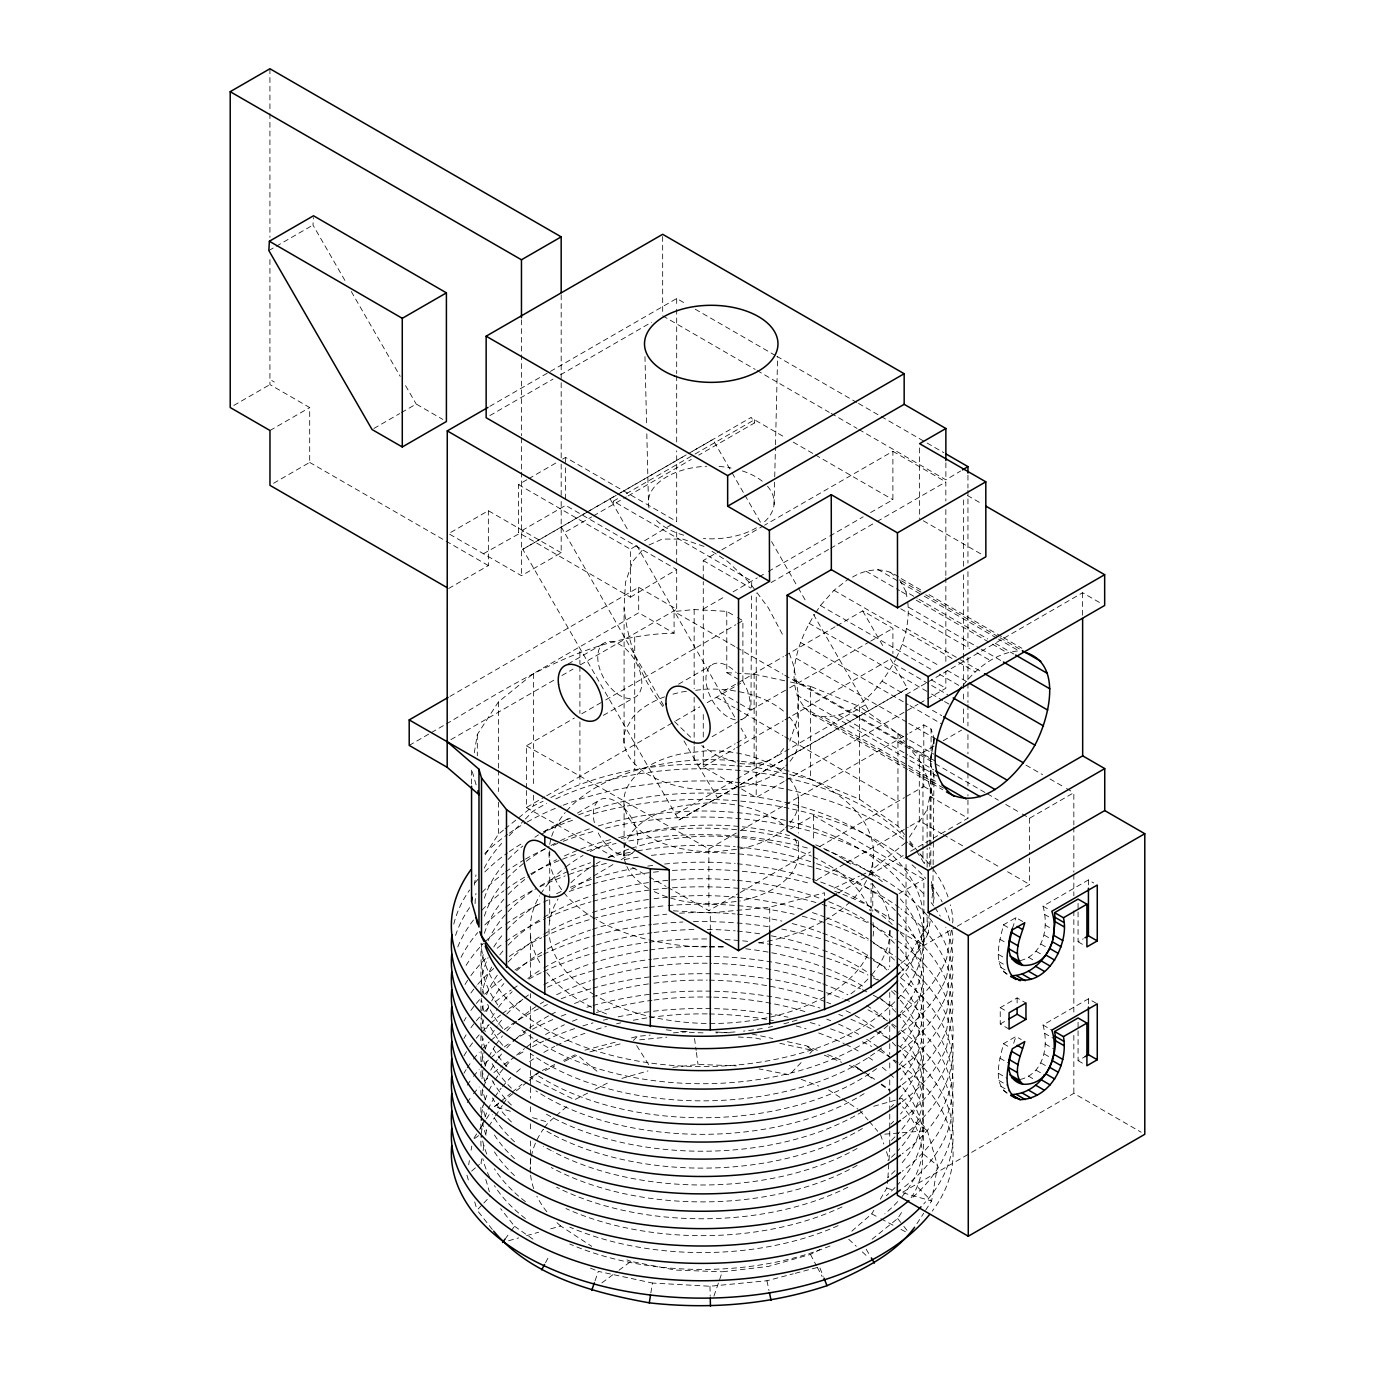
<?xml version="1.0" encoding="UTF-8"?>
<svg xmlns="http://www.w3.org/2000/svg" width="1375" height="1375" viewBox="0 0 1375 1375"><rect width="100%" height="100%" fill="white"/><g stroke="black" fill="none" stroke-linecap="round" stroke-linejoin="round"><path stroke-width="0.75" stroke-dasharray="5 3.75" d="M273.573 483.261L309.684 462.413L309.702 407.567L269.93 384.587L269.93 258.689M624.078 743.102L624.095 607.973L625.453 582.381L632.655 561.481L643.964 548.195M526.883 479.755L518.478 484.602L518.495 532.572L630.42 597.197L630.42 549.227L637.536 544.964M739.767 787.995L703.244 766.923L703.261 745.577M703.261 737.034L703.278 711.425M703.278 698.62L703.278 581.608M710.308 929.947L710.308 912.931L769.725 907.191L824.553 892.753L824.553 897.016M737.516 617.564L742.895 620.641L742.878 681.966L737.584 685.025M787.583 774.125L754.136 766.906L754.136 674.197L737.309 673.269M784.094 781.413L756.198 797.466L756.25 593.278M769.725 930.583L769.725 907.191M798.377 735.917L798.394 694.702L793.805 666.119L789.044 652.334M904.544 834.453L897.961 826.117L859.633 799.288L810.58 779.075L810.58 686.383L789.663 681.863M859.633 799.288L859.633 706.578L810.58 686.383M871.045 911.041L871.045 883.386M871.045 874.878L871.045 870.633L906.039 842.308M897.961 826.117L897.961 733.425L859.633 706.578M901.02 963.342L906.022 959.303L906.039 861.455M922.952 849.355L922.952 765.067L909.803 748.413M906.022 959.303L927.128 926.716L927.128 916.077M927.128 867.161L927.128 848.014M927.128 845.883L927.128 809.72L933.969 775.07L931.167 766.322L931.064 729.077L923.794 724.883L909.683 732.944M929.792 845.144L930.48 759.309L934.055 737.808L931.064 729.077M934.055 743.583L934.055 737.808M963.428 722.631L963.445 707.644M963.462 699.067L963.462 690.491M963.462 688.342L963.497 660.481M963.497 658.35L963.6 574.767M963.6 566.191L963.669 497.612M929.741 866.405L929.792 847.275M930.789 864.394L930.858 847.533M930.858 845.419L931.167 766.322M740.3 704.017L750.922 710.136L751.609 595.908M751.661 587.452L751.712 581.092L613.336 501.188L613.267 504.436L628.186 530.544M933.127 866.8L932.903 892.083L931.597 900.539M933.144 864.686L933.367 841.517M933.384 839.403L933.969 775.07M774.056 504.659L774.675 478.947M774.727 476.816L775.448 446.823M775.5 444.675L777.597 356.847M798.394 694.702L797.036 720.259L789.834 741.142M344.902 280.431L312.984 225.07L313.397 217.628M1007.05 974.445C991.994 962.878 1000.106 940.173 1003.441 924.842L1015.936 917.623L1023 921.697M1007.05 1093.314C991.994 1081.747 1000.106 1059.042 1003.441 1043.694L1015.936 1036.475L1021.23 1039.534M1020.147 960.644C1044.055 954.783 1048.833 926.716 1043.006 906.159L1088.433 879.931L1093.727 882.991M1020.147 1079.495C1044.055 1073.652 1048.833 1045.584 1043.006 1025.028L1088.433 998.8L1097.267 1003.888M907.431 769.381L812.694 714.691C780.003 691.384 796.623 642.263 814.705 614.384M896.311 657.869C904.836 640.63 910.044 620.709 907.689 601.494M880.327 1199.206L886.755 1188.189L887.666 1179.853M887.906 1177.773L889.745 1148.314M650.856 1292.947L652.455 1283.047L709.964 1286.244L766.941 1280.744L793.237 1273.817M474.272 752.83L477.314 734.491L498.42 701.92L533.414 673.595L638.705 612.786L674.094 633.222L674.077 611.497L694.152 609.555L726.773 611.377L735.728 616.533M474.272 885.105L475.973 874.93M468.669 1164.78L469.373 1160.62M471.092 1150.222L471.797 1146.08M481.714 1158.867L481.027 1163.009L482.23 1167.117M483.106 1150.566L484.481 1142.264M485.873 1133.963L486.561 1129.803L483.123 1132.312M930.48 760.891L934.055 739.389M917.881 949.592L928.263 932.714L930.703 918.002M933.161 903.289L934.055 897.944A231.825 133.839 0 0 0 931.305 881.547M951.311 930.48L946.67 958.341A250.869 144.839 0 0 1 902.223 1013.203M952.566 922.952L952.944 920.7A250.869 144.839 0 0 0 950.452 904.836M911.144 1197.694C929.792 1170.658 924.911 1130.387 902.533 1106.806M873.709 1106.273L901.88 1098.367L927.369 1130.663L937.509 1165.656L931.631 1200.977L924.825 1211.478M927.128 926.716L929.638 913.206M1012.464 928.348L1015.936 917.623M1013.667 1043.264L1015.936 1036.475M713.934 1296.109L722.288 1271.789L768.35 1266.444L810.442 1254.395L819.723 1249.686M595.014 1280.898L598.331 1271.377L652.455 1283.047M812.694 714.691C849.63 725.484 880.069 688.789 895.452 659.777M545.514 1262.697L549.364 1255.564M851.83 1231.158L871.733 1213.884L873.881 1210.223M815.856 612.597L820.428 605.498L833.989 590.322L848.736 578.772M485.1 854.769L498.42 834.195L503.422 830.139M473.962 1138.087L478.5 1131.092M479.617 1129.339L485.289 1120.591M486.423 1118.855L492.078 1110.106M488.812 1126.331L494.433 1117.652M495.55 1115.916L502.305 1105.5M503.422 1103.764L506.791 1098.556L514.783 1092.094M909.356 837.169L927.128 809.72M872.094 1239.219L897.652 1218.525L903.272 1209.845M916.902 1223.716L923.691 1213.231M504.969 1239.202L509.747 1232.739M510.95 1231.123L514.525 1226.259L500.655 1208.694M739.819 763.555C755.339 765.136 774.4 762.781 783.544 748.533M962.964 685.472C976.748 667.923 995.913 652.661 1018.909 650.873L998.473 639.083M492.388 1229.525L477.091 1210.155L482.488 1204.466M483.828 1203.039L490.566 1195.906M801.092 1062.617L789.456 1074.838L759.103 1068.925M809.823 1053.456L812.745 1050.397L816.595 1051.978M509.094 835.794L523.909 820.514M525.388 818.984L532.795 811.336A231.825 133.839 0 0 1 546.58 803.481M633.377 1040.428L637.502 1036.338L650.169 1035.117M544.414 1127.603A179.988 103.916 0 0 1 548.591 1122.344L554.709 1117.016M556.239 1115.692L568.494 1105.07M471.642 1171.105L479.462 1164.367M505.089 828.798L533.414 805.87L543.091 801.264M510.417 1111.258L494.347 1106.6L499.211 1102.664M500.844 1101.358L510.572 1093.469M512.188 1092.163L521.933 1084.273M516.381 1090.805L527.57 1081.747M529.169 1080.458L540.341 1071.4M601.923 1282.858L617.255 1271.497M618.956 1270.225L630.867 1261.391L675.4 1270.07L722.288 1271.789M474.547 1138.586L481.422 1133.567M494.347 1106.6L503.233 1100.859M587.606 1093.142L574.612 1099.759L530.028 1077.708L538.622 1072.448M858.877 429.481L945.88 479.858L960.592 471.041M644.652 540.702L673.131 523.669M630.42 597.197L676.689 569.525L565.606 505.381L518.495 532.572M541.286 834.47L570.161 817.403M577.38 813.141L599.053 800.353M571.398 889.092L591.663 877.13M593.502 876.03L613.766 864.067M621.122 859.719L632.173 853.205M782.822 760.358L678.906 820.033L522.775 549.312L584.736 513.408M526.367 790.505L526.367 807.537L544.827 796.83M546.666 795.764L674.008 721.892M675.847 720.827L699.841 706.905M707.214 702.625L735.831 686.039M777.27 755.923L865.459 704.808L813.175 613.886M268.847 250.542L274.364 247.362M276.203 246.297L312.984 225.07M233.819 405.436L269.93 384.587M269.981 430.495L309.702 407.567M373.897 428.467L399.644 413.6M401.483 412.552L416.195 404.044L442.853 419.461M489.827 406.347L676.689 298.512L685.97 303.858M489.878 415.577L553.042 379.105M560.484 374.825L651.527 322.266M528.688 478.706L557.58 462.034M562.65 459.095L565.606 457.411L676.689 521.538L676.689 450.777M561.189 552.767L488.348 510.709L448.628 533.638L521.469 575.695L561.189 552.767L561.189 499.589M448.645 588.5L488.366 565.572L488.348 510.709M586.541 512.359L615.605 495.602M617.461 494.536L686.211 454.884M688.067 453.802L751.248 417.364L754.48 422.984L698.741 455.125M522.775 549.312L587.366 511.998M589.222 510.933L618.75 493.866M620.589 492.8L685.197 455.486M692.57 451.223L712.869 439.502L731.019 471.041M613.336 501.188L618.905 497.973M626.33 493.677L693.189 455.108M695.045 454.042L754.48 419.77L785.864 437.886M663.713 705.581L564.489 532.572L591.594 516.931M593.398 515.9L626.278 496.925M628.134 495.859L691.316 459.422M449.917 696.403L638.688 587.314L676.689 609.263L676.689 569.525M409.217 745.405L429.602 733.614M431.458 732.531L444.434 725.037M446.291 723.972C516.536 682.155 589.342 634.408 674.094 633.222M568.047 664.022L605.722 642.263M450.914 739.612L554.555 679.783M561.945 675.503L573.048 669.092M580.456 664.812L676.689 609.263M703.347 609.005L725.656 596.131M733.098 591.834L757.281 577.878M759.138 576.812L766.562 572.533M768.419 571.45L827.87 537.178M829.727 536.113L863.173 516.828M870.598 512.548L892.891 499.692L892.891 451.309L764.586 525.198M771.117 582.57L828.747 549.364M830.603 548.298L875.205 522.586M877.061 521.52L945.845 481.886L945.845 501.033M526.367 788.373L526.367 745.8L574.355 718.059M581.728 713.797L603.883 700.992M605.722 699.927L735.848 624.714M737.602 623.7L742.895 620.641M603.367 715.361L633.875 697.744A31.212 17.961 60 0 0 627.43 650.581A31.212 17.961 60 0 0 598.073 661.684A31.212 17.961 60 0 0 633.875 697.744M678.528 684.2L711.236 665.311M735.573 684.269L720.844 692.777L738.53 702.986M737.413 683.203L783.475 656.614M785.314 655.548L835.037 626.828M836.894 625.78L862.675 610.878L892.908 628.341L892.908 653.486M712.078 736.691L739.32 720.947M741.142 719.898L744.769 717.802M675.658 814.378L734.938 780.141M736.794 779.075L775.706 756.611M678.906 820.033L738.444 785.658M740.317 784.592L786.827 757.728M788.683 756.663L907.483 688.394L890.416 658.866M784.695 759.292L907.483 688.394M906.091 694.65L926.527 682.859M928.383 681.777L1082.606 592.745L1100.997 603.35M526.367 745.8L708.864 848.891L738.427 831.806M740.283 830.741L907.913 733.941M790.608 828.867L813.553 815.616L923.88 879.295L923.88 945.536L955.419 927.334M934.003 746.058L919.291 754.548L919.308 820.789L941.359 833.525M943.198 740.747L961.589 730.125M667.906 887.477L708.881 910.628L738.444 893.544M740.283 892.478L810.511 851.898M819.741 846.553L904.406 797.637M906.159 796.606L923.794 786.414L923.794 724.883M817.266 879.708L845.092 863.638M846.948 862.572L908.17 827.217M910.027 826.152L919.308 820.789M838.441 892.959L868.038 875.875M869.894 874.809L903.203 855.577M910.594 851.314L955.006 825.67M956.845 824.605L967.948 818.194L967.948 794.612M899.095 893.595L923.88 879.295M1022.261 814L1029.617 818.245L1073.841 792.705L1073.841 824.931M957.275 926.269L1029.634 884.486L1029.617 852.431M1078.069 911.917L1078.069 941.789L1083.259 938.798M1009.078 1029.102L1000.244 1023.997L1000.244 1007.652L1017.122 997.906L1025.956 1003.011M1000.244 1023.997L1006.998 1020.095M1078.069 1030.786L1078.069 1060.658L1084.978 1056.67M902.894 1192.056L969.788 1153.436M971.644 1152.353L1073.841 1093.348L1141.147 1132.209M703.278 579.494L703.227 560.536L719.967 550.894M721.823 549.828L762.73 526.264M750.922 710.136L787.806 688.892M789.645 687.827L868.931 642.142M870.77 641.094L892.908 628.341M703.244 766.923L734.852 748.705M736.708 747.639L783.2 720.861M785.056 719.795L891.034 658.745M785.95 780.347L917.967 704.309M919.823 703.244L945.845 688.256L945.845 671.223M683.994 740.919L697.864 765.102L735.161 743.806M737.017 742.741L746.35 737.413L741.039 728.114M483.416 553.73L523.703 531.128M595.031 1089.378L609.881 1081.833M550.842 797.569C606.942 768.402 672.409 760.427 734.852 765.823M834.247 888.147L859.427 876.167M861.369 875.239L871.045 870.633M542.283 1070.472L555.861 1064.027M563.613 1060.331L575.231 1054.797M530.028 1077.708L537.625 1074.098M545.205 1070.489L554.692 1065.986M564.18 1061.466L577.448 1055.141L598.538 1072.483M649 545.016L662.269 539.069L682.67 539.086L705.014 546.752M852.586 577.105C866.869 568.356 885.655 566.62 899.319 577.534M621.912 1078.378L647.969 1070.936M508.595 1240.748L518.616 1237.912M526.625 1235.644L538.656 1232.241M550.688 1228.838L560.708 1226.019L591.748 1246.369M584.925 1050.173L617.289 1041.666M631.434 1037.936L637.502 1036.338M589.892 1051.875L623.03 1043.161M795.266 1273.302L819.517 1266.908L823.264 1276.292M686.383 691.402L682.653 691.848A87.364 50.445 0 0 0 670.089 695.011M695.698 690.302L704.997 689.202A87.364 50.445 0 0 1 783.595 711.236M736.089 901.502L717.475 903.702A87.364 50.445 0 0 1 654.019 891.498M672.925 1067.361L698.036 1064.439L736.416 1065.848M673.389 1032.883L690.267 1031.25M639.65 1039.827L666.823 1037.197M884.744 1134.169L927.369 1130.663L913.877 1121.175M726.773 611.377L726.791 672.684L735.195 673.148M737 765.944L754.136 766.906M715.791 1032.023L732.823 1032.969M738.289 1037.025L755.167 1037.97L763.4 1039.741M673.355 910.817L710.308 912.931M754.136 674.197L787.583 681.416M789.663 774.572L810.58 779.075M752.005 1034.034L772.819 1038.52M787.394 1041.666L806.128 1045.722L817.884 1050.552M779.848 1043.298L812.745 1050.397L806.128 1045.722M886.755 1188.189L894.919 1190.509M903.066 1192.847L931.631 1200.977L917.881 1187.278M532.52 1117.669L548.591 1122.344M735.745 762.163L717.475 755.889L701.714 745.662M801.195 1079.341L818.795 1086.095M626.966 1259.895L630.867 1261.391M827.681 1054.591L841.397 1060.245M824.295 1055.141L841.603 1062.273M849.303 1065.453L862.778 1071.005L853.17 1065.075L874.173 1079.787M590.494 1268.145L598.331 1271.377M871.733 1213.884L879.038 1217.769M880.877 1218.731L893.664 1225.503M900.969 1229.37L908.273 1233.255M526.367 807.537L615.759 858.034M632.517 867.488L647.419 875.909M649.275 876.958L666.05 886.428M734.92 646.525L674.077 611.497M736.759 647.591L782.908 674.145M784.747 675.194L930.48 759.309M695.252 309.22L775.019 355.266M776.875 356.331L856.642 402.377M858.498 403.442L925.272 441.994M927.128 443.059L943.834 452.702M892.891 451.309L945.845 481.886M967.398 495.464L982.231 504.023M793.237 442.148L813.536 453.87M815.392 454.936L892.891 499.692M923.33 520.781L982.18 554.675M901.175 578.6L921.594 590.391M929.036 594.688L1001.481 636.505M1003.337 637.587L1021.917 648.295M901.536 580.886L923.828 593.759M925.684 594.825L998.13 636.659M999.986 637.725L1020.422 649.516M877.731 569.37L922.316 595.117M924.172 596.183L996.617 638M899.68 579.82L906.039 591.8L917.177 598.245M919.033 599.311L987.766 638.98M995.191 643.277L1013.77 654.002M866.078 571.244L899.508 590.545M901.364 591.611L908.789 595.908M916.231 600.188L990.533 643.088M992.389 644.153L1007.239 652.73M908.669 607.303L979.258 648.055M981.114 649.12L1001.55 660.928M900.745 608.798L969.478 648.484M976.903 652.764L989.897 660.275M906.52 628.564L958.53 658.591M960.386 659.673L982.678 672.53M833.989 590.322L956.587 661.1M958.444 662.166L975.167 671.825M902.309 644.48L939.452 665.913M946.894 670.209L967.33 682M820.428 605.498L931.872 669.831M939.314 674.128L961.606 687.002M931.253 679.817L945.845 688.256M893.75 663.609L947.616 694.702M703.227 560.536L750.767 587.984M808.981 623.253L929.723 692.966M931.58 694.031L942.717 700.459M944.573 701.542L950.142 704.756M882.286 681.364L904.578 694.238M932.456 710.308L941.737 715.67M1025.991 765.136L1042.559 774.675M1049.916 778.92L1064.645 787.411M1066.484 788.477L1073.841 792.705M800.422 642.383L908.153 704.584M910.009 705.65L941.583 723.886M518.478 484.602L630.42 549.227M796.194 658.298L907.655 722.631M908.738 723.336L937.372 739.784M853.995 708.091L907.861 739.183M909.717 740.248L933.866 754.188M794.045 679.559L907.362 744.975M909.219 746.041L935.223 761.045M897.325 741.744L985.497 792.773M987.336 793.822L998.37 800.198M1005.727 804.444L1020.422 812.934M839.077 715.241L907.792 754.909M909.648 755.975L933.797 769.914M796.692 695.062L908.136 759.395M909.992 760.478L937.853 776.548M824.983 717.492L936.444 781.825M803.052 707.042L907.07 767.095M908.927 768.161L944.212 788.545M909.287 770.447L942.734 789.748M726.791 672.684L739.303 679.903M923.794 786.414L931.064 790.625L933.762 799.373M929.895 796.228L967.948 818.194M309.684 462.413L488.366 565.572M716.444 697.263L734.903 707.919M736.742 708.984L782.891 735.625M784.747 736.691L897.342 801.711M943.198 834.591L963.428 846.278M970.784 850.523L1000.209 867.505M1007.566 871.75L1029.634 884.486M1043.006 906.159L1050.07 910.233M1044.398 914.323L1049.692 917.383M1078.069 941.789L1085.133 945.88M1045.138 925.031L1052.202 929.122M1044.227 935.103L1049.52 938.163M1041.047 944.161L1046.341 947.22M1003.441 924.842L1008.734 927.884M1036.08 951.294L1041.373 954.353M741.589 789.044L756.198 797.466M999.797 939.211L1005.091 942.27M1028.38 957.223L1033.673 960.283M998.405 954.405L1005.469 958.495M998.989 961.623L1006.053 965.697M1000.725 967.416L1006.019 970.458M1003.458 971.695L1006.981 973.741M899.989 931.734L923.88 945.536M1043.006 1025.028L1051.841 1030.116M1000.244 1007.652L1007.308 1011.725M1044.398 1033.175L1053.233 1038.28M1078.069 1060.658L1085.133 1064.731M1045.138 1043.9L1053.972 1049.005M1044.227 1053.972L1053.044 1059.077M1041.047 1063.013L1049.881 1068.117M1003.441 1043.694L1008.734 1046.753M1036.08 1070.162L1044.897 1075.267M999.797 1058.08L1008.631 1063.167M1028.38 1076.075L1033.673 1079.134M998.405 1073.273L1007.239 1078.378M998.989 1080.492L1007.806 1085.58M1000.725 1086.267L1009.542 1091.372M1003.458 1090.564L1006.981 1092.592M662.681 315.82L755.219 369.428M757.075 370.511L829.263 412.328M831.119 413.394L857.02 428.398M271.734 380.531L274.347 382.044M712.009 551.289L727.788 561.533L749.427 582.433L755.769 590.958M828.575 1089.859L840.641 1097.783M842.377 1098.9L857.897 1109.092M864.48 1072.191L874.672 1079.323M881.478 1084.084L889.969 1090.048M881.169 1084.686L889.917 1090.822M514.525 1226.259L535.528 1240.972M890.02 572.172L894.85 575.987M923.416 1154.072L937.509 1165.656M848.736 1239.287L856.281 1246.283M862.331 1251.886L868.381 1257.506M674.506 721.6L693.258 739.716M859.616 1110.209L867.969 1119.938M869.361 1121.553L877.697 1131.281M897.652 1218.525L902.636 1224.798M903.873 1226.38L910.095 1234.217M897.961 733.425L904.544 741.744M909.803 841.122L918.998 852.775M920.322 854.442L922.952 857.777L924.739 863.672M757.041 592.677L768.453 608.025L783.595 636.573M662.905 706.561C641.025 678.219 627.688 643.534 624.095 607.973M636.659 1045.602L650.891 1068.048M697.864 765.102L717.716 797.964M866.164 1249.17L870.289 1256.131M862.675 610.878L884.005 647.797M610.036 498.816L613.267 504.436M561.241 526.952L564.489 532.572M732.084 472.897L743.823 493.298M744.889 495.155L760.891 522.981M771.564 541.544L797.173 586.059M798.239 587.916L806.764 602.766M351.278 291.5L400.228 376.372M405.556 385.602L416.195 404.044M865.459 704.808L868.691 710.462M636.711 545.462L735.711 718.816M810.442 1254.395L816.286 1265.447M817.266 1267.286L822.13 1276.481M880.481 1134.53L883.781 1144.017M886.428 1151.614L889.075 1159.211M922.952 765.067L931.064 790.625M476.128 784.884L471.556 769.123L471.556 786.191M485.805 1179.458L489.38 1191.798M466.95 1175.161L469.322 1183.394M474.702 1201.922L477.091 1210.155M931.597 886.841L934.055 897.944M766.941 1280.744L769.003 1290.575M906.039 591.8L907.345 599.552M694.53 1038.555L696.163 1050.5M696.42 1052.494L698.036 1064.439M709.964 1286.244L710.205 1296.247M644.961 356.555L646.611 425.236M646.817 433.812L648.416 500.328M1082.606 592.745L1082.623 616.344M945.88 462.756L945.88 479.858M919.6 447.975L919.652 518.667M754.48 419.77L754.48 422.984M638.688 587.314L638.705 612.786M1088.433 879.931L1088.433 886.153M1088.433 998.8L1088.433 1005.005M1078.069 903.392L1078.069 909.786M1078.069 1022.244L1078.069 1028.655M1073.841 827.08L1073.841 872.163M1073.841 874.311L1073.841 895.795M1073.841 910.817L1073.841 1013.908M1073.841 1035.375L1073.841 1093.348M1029.617 818.245L1029.617 850.3M1017.122 997.906L1017.122 1006.087M967.948 475.183L967.948 488.056M967.948 490.205L967.948 563.08M967.948 571.656L967.948 648.828M967.948 657.405L967.948 680.986M967.948 683.134L967.948 702.436M967.948 704.567L967.948 726.017M967.948 734.594L967.948 753.878M967.948 762.455L967.948 771.031M967.948 773.18L967.948 786.036M945.845 509.541L945.845 575.489M945.845 577.62L945.845 662.716M922.952 851.452L922.952 857.777M889.745 930.566L889.745 966.848M889.745 992.475L889.745 1024.495M889.745 1026.627L889.745 1041.58M889.745 1043.711L889.745 1054.384M889.745 1062.927L889.745 1071.452M889.745 1079.994L889.745 1094.947M889.745 1097.078L889.745 1112.014M889.745 1114.145L889.745 1129.098M889.745 1131.23L889.745 1146.183M872.764 862.366L872.764 881.461M872.764 883.592L872.764 911.195M813.553 815.616L813.553 841.259M798.394 797.637L798.394 833.095M798.394 841.448L798.394 849.784M708.864 848.891L708.881 910.628M694.152 609.555L694.152 688.703M694.152 697.263L694.152 744.322M694.152 746.453L694.152 763.572M676.689 298.512L676.689 307.089M676.689 309.237L676.689 373.57M676.689 375.719L676.689 442.2M676.689 531.97L676.689 565.348M662.664 236.448L662.681 313.689M634.717 637.038L634.734 769.312M624.095 804.839L624.095 840.297M624.095 842.377L624.095 856.986M579.906 651.458L579.906 664.263M579.906 666.394L579.906 713.333M579.906 721.875L579.906 783.733M565.606 457.411L565.606 465.747M565.606 467.827L565.606 501.205M561.189 294.783L561.189 380.583M561.189 382.731L561.189 457.806M561.189 464.131L561.189 497.492M549.725 850.781L549.725 897.497M549.725 899.611L549.725 920.855M533.414 673.595L533.414 786.672M533.414 795.197L533.414 805.87M530.595 936.014L530.595 978.725M530.595 993.661L530.595 997.923M530.595 1006.466L530.595 1032.092M530.595 1034.223L530.595 1051.291M530.595 1053.439L530.595 1068.375M530.595 1070.506L530.595 1085.459M530.595 1087.591L530.595 1098.264M530.595 1106.806L530.595 1115.331M530.595 1123.873L530.595 1132.416M530.595 1140.958L530.595 1155.894M530.595 1158.042L530.595 1168.716M521.469 319.842L521.469 435.686M521.469 437.834L521.469 470.009M521.469 472.158L521.469 575.695M498.42 701.92L498.42 768.058M498.42 770.189L498.42 791.519M498.42 802.192L498.42 834.195M477.314 734.491L477.314 755.837M269.93 68.75L269.93 111.427M269.93 113.558L269.93 237.342M794.819 838.664A87.364 50.445 0 0 1 739.819 901.055M648.502 888.491A87.364 50.445 0 0 1 626.777 866.284M625.986 864.445A87.364 50.445 0 0 1 682.67 805.716L705.014 803.069A87.364 50.445 0 0 1 783.595 825.12M789.37 778.663A87.364 50.445 0 0 1 785.709 827.612M784.18 829.022A87.364 50.445 0 0 1 739.819 848.908L717.475 851.555A87.364 50.445 0 0 1 625.642 811.37A87.364 50.445 0 0 1 682.67 753.569L705.014 750.922A87.364 50.445 0 0 1 783.595 772.973M741.469 761.337A162.267 93.689 0 0 1 867.591 878.436M866.611 880.413A162.267 93.689 0 0 1 851.555 900.436M849.991 901.948A162.267 93.689 0 0 1 758.691 942.975M723.302 946.808A162.267 93.689 0 0 1 596.08 919.377M594.327 918.345A162.267 93.689 0 0 1 549.055 850.506M549.725 844.405A162.267 93.689 0 0 1 551.083 838.355M551.684 836.344A162.267 93.689 0 0 1 565.211 812.556M566.552 810.975A162.267 93.689 0 0 1 739.372 761.114M635.473 849.578A31.212 18.219 59.4 0 1 597.712 831.892M594.378 822.645A31.212 18.219 59.4 0 1 616.413 801.763A31.212 18.219 59.4 0 1 636.281 848.031M867.591 954.869A162.267 93.689 0 0 1 596.08 995.809M594.327 994.778A162.267 93.689 0 0 1 558.061 898.923M570.934 882.767A162.267 93.689 0 0 1 594.395 864.806M596.269 863.706A162.267 93.689 0 0 1 600.084 861.575M608.025 857.536A162.267 93.689 0 0 1 629.303 848.959M631.366 848.272A162.267 93.689 0 0 1 739.372 837.564M741.469 837.77A162.267 93.689 0 0 1 811.422 856.127M813.381 857.02A162.267 93.689 0 0 1 870.083 910.663M873.005 922.436A162.267 93.689 0 0 1 873.056 936.77M890.123 930.359A179.988 103.916 0 0 1 871.733 974.806M867.934 979.034A179.988 103.916 0 0 1 849.269 994.967M797.07 1020.027A179.988 103.916 0 0 1 782.925 1024.066M772.544 1026.489A179.988 103.916 0 0 1 768.35 1027.348M762.283 1028.483A179.988 103.916 0 0 1 743.497 1031.13M735.023 1031.938A179.988 103.916 0 0 1 715.911 1032.883M703.038 1032.848A179.988 103.916 0 0 1 677.48 1031.216M671.241 1030.477A179.988 103.916 0 0 1 665.002 1029.617M606.547 1013.994A179.988 103.916 0 0 1 597.128 1009.886M591.748 1007.273A179.988 103.916 0 0 1 546.855 972.692M539.842 962.62A179.988 103.916 0 0 1 539.619 895.813M540.736 893.973A179.988 103.916 0 0 1 564.283 868.158M565.933 866.869A179.988 103.916 0 0 1 583.052 855.456M590.305 851.503A179.988 103.916 0 0 1 613.611 841.328M621.294 838.664A179.988 103.916 0 0 1 789.456 835.742M815.702 844.852A179.988 103.916 0 0 1 853.566 866.233M872.128 883.712A179.988 103.916 0 0 1 889.745 922.023M735.35 719.83A31.212 18.012 60 0 1 705.942 678.305A31.212 18.012 60 0 1 736.209 672.633M742.345 680.47A31.212 18.012 60 0 1 740.489 719.778M560.708 1226.019A179.988 103.916 0 0 1 555.689 1221.447M546.855 1211.787A179.988 103.916 0 0 1 536.869 1196.164M533.706 1188.584A179.988 103.916 0 0 1 530.595 1175.109M530.389 1173.047A179.988 103.916 0 0 1 530.973 1158.369M531.352 1156.289A179.988 103.916 0 0 1 543.142 1129.408M789.37 716.942A87.364 50.445 0 0 1 785.709 765.892M784.163 767.284A87.364 50.445 0 0 1 739.802 787.188M735.866 787.909A87.364 50.445 0 0 1 625.436 729.953L632.637 717.475A87.364 50.445 0 0 1 668.078 695.647M928.263 932.714A231.825 133.839 0 0 1 901.691 970.973M555.827 798.892A231.825 133.839 0 0 1 903.839 836.395M909.855 842.927A231.825 133.839 0 0 1 915.269 849.647M916.523 851.348A231.825 133.839 0 0 1 924.052 863.483M741.555 795.094A221.323 127.789 0 0 1 900.573 977.556M484.395 898.219A221.323 127.789 0 0 1 503.886 864.136M508.097 859.478A221.323 127.789 0 0 1 522.844 846.003M534.858 837.237A221.323 127.789 0 0 1 538.502 834.866M543.795 831.617A221.323 127.789 0 0 1 570.402 818.194M578.634 814.842A221.323 127.789 0 0 1 739.441 794.888M475.097 903.598A227.288 131.227 0 0 1 475.956 893.475M484.223 868.175A227.288 131.227 0 0 1 501.669 843.442M767.508 486.234A62.941 36.334 0 0 1 763.761 522.5M756.387 527.811A62.941 36.334 0 0 1 703.398 538.553M683.736 535.184A62.941 36.334 0 0 1 654.947 518.753M649 507.925A62.941 36.334 0 0 1 706.75 466.262M719.056 466.452A62.941 36.334 0 0 1 731.105 468.016M742.397 470.938A62.941 36.334 0 0 1 763.348 482.127M900.333 932.972A221.323 127.789 0 0 1 900.573 1046.667M876.614 1068.65A221.323 127.789 0 0 1 535.941 1074.305M502.786 1045.361A221.323 127.789 0 0 1 490.566 1027.331M483.931 1011.055A221.323 127.789 0 0 1 481.663 1000.656M480.941 992.355A221.323 127.789 0 0 1 488.091 957.636M493.797 946.98A221.323 127.789 0 0 1 503.886 933.264M506.791 929.981A221.323 127.789 0 0 1 540.341 902.825M556.6 893.733A221.323 127.789 0 0 1 562.409 890.897M570.402 887.322A221.323 127.789 0 0 1 594.464 878.35M596.423 877.731A221.323 127.789 0 0 1 637.502 867.763M647.78 866.113A221.323 127.789 0 0 1 654.036 865.236M664.623 864.033A221.323 127.789 0 0 1 735.195 863.603M737.327 863.792A221.323 127.789 0 0 1 810.322 878.453M812.419 879.141A221.323 127.789 0 0 1 893.062 925.22M902.223 1066.948A250.869 144.839 0 0 0 946.67 1012.069L952.944 974.445A250.869 144.839 0 0 0 840.847 858.773M457.789 946.928A250.869 144.839 0 0 1 473.516 919.978M482.058 910.078A250.869 144.839 0 0 1 503.972 890.742M505.742 889.436A250.869 144.839 0 0 1 528.945 874.758M530.716 873.795A250.869 144.839 0 0 1 578.944 853.359M586.919 850.867A250.869 144.839 0 0 1 616.052 843.477M628.873 841.002A250.869 144.839 0 0 1 810.27 848.787M902.98 1087.848A221.323 127.789 0 0 1 900.573 1198.364M897.652 1201.647A221.323 127.789 0 0 1 884.812 1213.884M829.967 1246.008A221.323 127.789 0 0 1 569.783 1244.031M525.439 1218.542A221.323 127.789 0 0 1 494.433 1185.663M489.552 1177.034A221.323 127.789 0 0 1 482.848 1158.592M481.027 1146.114A221.323 127.789 0 0 1 481.13 1135.698M481.336 1133.602A221.323 127.789 0 0 1 484.395 1119.027M485.066 1116.981A221.323 127.789 0 0 1 486.561 1112.908M488.091 1109.333A221.323 127.789 0 0 1 493.797 1098.659M494.914 1096.906A221.323 127.789 0 0 1 501.119 1088.295M502.477 1086.611A221.323 127.789 0 0 1 510.795 1077.519M516.57 1072.088A221.323 127.789 0 0 1 522.844 1066.811M529.547 1061.706A221.323 127.789 0 0 1 536.663 1056.842M543.795 1052.425A221.323 127.789 0 0 1 554.709 1046.392M556.6 1045.43A221.323 127.789 0 0 1 584.925 1033.295M596.423 1029.411A221.323 127.789 0 0 1 606.375 1026.472M616.584 1023.825A221.323 127.789 0 0 1 620.727 1022.845M633.291 1020.233A221.323 127.789 0 0 1 647.78 1017.792M649.859 1017.5A221.323 127.789 0 0 1 707.3 1013.908M709.448 1013.942A221.323 127.789 0 0 1 773.403 1020.663M796.211 1025.956A221.323 127.789 0 0 1 806.128 1028.827M818.623 1032.969A221.323 127.789 0 0 1 844.164 1043.608M846.003 1044.502A221.323 127.789 0 0 1 861.008 1052.631M868.502 1057.323A221.323 127.789 0 0 1 875.617 1062.239M882.286 1067.344A221.323 127.789 0 0 1 888.456 1072.603M889.917 1073.927A221.323 127.789 0 0 1 896.07 1079.977M900.333 898.941A221.323 127.789 0 0 1 900.573 1012.636M887.889 1025.492A221.323 127.789 0 0 1 520.575 1028.947M497.767 1004.867A221.323 127.789 0 0 1 481.92 943.697M484.395 933.298A221.323 127.789 0 0 1 503.886 899.233M508.097 894.558A221.323 127.789 0 0 1 529.547 875.995M531.3 874.741A221.323 127.789 0 0 1 556.6 859.702M564.386 855.955A221.323 127.789 0 0 1 578.634 849.922M580.714 849.114A221.323 127.789 0 0 1 610.431 839.661M618.664 837.598A221.323 127.789 0 0 1 739.441 829.967M741.555 830.173A221.323 127.789 0 0 1 798.222 840.795M824.742 849.509A221.323 127.789 0 0 1 883.867 882.922M902.223 1031.68A250.869 144.839 0 0 0 946.67 976.817L952.944 939.177A250.869 144.839 0 0 0 951.758 929.259M453.802 924.052A250.869 144.839 0 0 1 469.631 889.969M474.891 882.991A250.869 144.839 0 0 1 479.205 877.92M484.825 871.956A250.869 144.839 0 0 1 507.547 852.895M509.352 851.623A250.869 144.839 0 0 1 523.755 842.445M543.589 832.03A250.869 144.839 0 0 1 575.042 819.397M584.908 816.217A250.869 144.839 0 0 1 904.252 858.361M912.038 864.841A250.869 144.839 0 0 1 925.719 878.453M931.15 885.002A250.869 144.839 0 0 1 942.133 901.88M944.934 907.603A250.869 144.839 0 0 1 949.936 921.319M897.514 1013.959A221.323 127.789 0 0 1 897.652 1134.083M895.022 1136.85A221.323 127.789 0 0 1 889.384 1142.316M857.106 1165.381A221.323 127.789 0 0 1 551.289 1167.564M514.525 1141.817A221.323 127.789 0 0 1 492.422 1114.798M485.255 1099.33A221.323 127.789 0 0 1 482.402 1088.948M480.941 1076.488A221.323 127.789 0 0 1 481.594 1063.958M481.92 1061.861A221.323 127.789 0 0 1 484.395 1051.463M485.066 1049.417A221.323 127.789 0 0 1 488.091 1041.786M491.7 1034.636A221.323 127.789 0 0 1 497.269 1025.87M498.506 1024.152A221.323 127.789 0 0 1 503.886 1017.397M506.791 1014.114A221.323 127.789 0 0 1 522.844 999.247M524.477 997.958A221.323 127.789 0 0 1 531.3 992.922M543.795 984.861A221.323 127.789 0 0 1 590.597 963.755M592.522 963.119A221.323 127.789 0 0 1 647.78 950.245M649.859 949.936A221.323 127.789 0 0 1 707.3 946.344M709.448 946.378A221.323 127.789 0 0 1 724.505 946.963M745.766 948.802A221.323 127.789 0 0 1 824.742 967.673M826.753 968.464A221.323 127.789 0 0 1 862.916 986.219M879.003 997.219A221.323 127.789 0 0 1 896.07 1012.412M900.333 966.436A221.323 127.789 0 0 1 900.573 1080.131M862.4 1111.619A221.323 127.789 0 0 1 543.452 1112.461M511.397 1088.158A221.323 127.789 0 0 1 490.566 1060.795M485.255 1048.661A221.323 127.789 0 0 1 482.006 1036.2M481.027 1027.898A221.323 127.789 0 0 1 483.777 1002.856M486.561 994.692A221.323 127.789 0 0 1 497.269 975.202M508.097 962.053A221.323 127.789 0 0 1 540.341 936.289M543.795 934.192A221.323 127.789 0 0 1 590.597 913.086M592.522 912.45A221.323 127.789 0 0 1 651.939 898.992M654.036 898.717A221.323 127.789 0 0 1 735.195 897.067M737.327 897.256A221.323 127.789 0 0 1 802.209 909.425M812.419 912.605A221.323 127.789 0 0 1 824.742 917.005M826.753 917.795A221.323 127.789 0 0 1 868.502 939.091M870.323 940.311A221.323 127.789 0 0 1 898.941 964.855M900.934 978.003A250.869 144.839 0 0 1 902.223 1153.848M463.959 1021.092A250.869 144.839 0 0 1 466.108 1017.483M470.886 1010.384A250.869 144.839 0 0 1 474.891 1005.159M476.3 1003.458A250.869 144.839 0 0 1 480.717 998.422M484.825 994.125A250.869 144.839 0 0 1 503.972 977.659M514.92 970.045A250.869 144.839 0 0 1 541.698 955.109M543.589 954.198A250.869 144.839 0 0 1 595.083 935.447M597.145 934.897A250.869 144.839 0 0 1 651.389 924.584M653.469 924.327A250.869 144.839 0 0 1 682.945 922.006M693.464 921.663A250.869 144.839 0 0 1 771.289 927.163M781.773 929.053A250.869 144.839 0 0 1 871.544 959.527M873.314 960.472A250.869 144.839 0 0 1 888.611 969.461M897.514 912.931A221.323 127.789 0 0 1 897.652 1033.055M881.616 1047.922A221.323 127.789 0 0 1 530.578 1053.731M502.786 1028.466A221.323 127.789 0 0 1 487.661 1004.42M483.931 994.159A221.323 127.789 0 0 1 483.777 952.497M488.091 940.741A221.323 127.789 0 0 1 506.791 913.086M508.097 911.694A221.323 127.789 0 0 1 536.663 888.25M540.341 885.913A221.323 127.789 0 0 1 590.597 862.727M608.403 857.33A221.323 127.789 0 0 1 633.291 851.641M637.502 850.867A221.323 127.789 0 0 1 735.195 846.708M737.327 846.897A221.323 127.789 0 0 1 814.498 862.933M816.561 863.655A221.323 127.789 0 0 1 896.07 911.384M900.333 949.541A221.323 127.789 0 0 1 897.652 1066.519M864.102 1093.675A221.323 127.789 0 0 1 535.941 1090.873M506.928 1066.673A221.323 127.789 0 0 1 491.477 1045.567M485.255 1031.766A221.323 127.789 0 0 1 481.663 1017.225M481.027 1011.003A221.323 127.789 0 0 1 481.336 998.491M481.594 996.394A221.323 127.789 0 0 1 491.7 967.089M499.795 954.886A221.323 127.789 0 0 1 503.886 949.833M508.097 945.158A221.323 127.789 0 0 1 540.341 919.394M543.795 917.314A221.323 127.789 0 0 1 590.597 896.191M592.522 895.555A221.323 127.789 0 0 1 651.939 882.097M654.036 881.822A221.323 127.789 0 0 1 735.195 880.189M737.327 880.378A221.323 127.789 0 0 1 820.686 898.597M828.764 901.691A221.323 127.789 0 0 1 868.502 922.195M870.323 923.416A221.323 127.789 0 0 1 898.941 947.977M902.98 1037.18A221.323 127.789 0 0 1 897.652 1150.978M895.022 1153.745A221.323 127.789 0 0 1 887.889 1160.552M847.842 1187.209A221.323 127.789 0 0 1 556.617 1187.227M514.525 1158.712A221.323 127.789 0 0 1 494.433 1134.994M485.255 1116.225A221.323 127.789 0 0 1 482.402 1105.844M481.027 1095.445A221.323 127.789 0 0 1 480.992 1087.127M481.92 1078.739A221.323 127.789 0 0 1 484.395 1068.358M485.066 1066.312A221.323 127.789 0 0 1 488.091 1058.664M488.933 1056.877A221.323 127.789 0 0 1 494.914 1046.237M496.066 1044.502A221.323 127.789 0 0 1 502.477 1035.942M506.791 1031.009A221.323 127.789 0 0 1 516.57 1021.419M518.083 1020.078A221.323 127.789 0 0 1 538.502 1005.005M540.341 1003.836A221.323 127.789 0 0 1 543.795 1001.756M556.6 994.761A221.323 127.789 0 0 1 590.597 980.65M592.522 979.997A221.323 127.789 0 0 1 647.78 967.123M649.859 966.831A221.323 127.789 0 0 1 711.597 963.308M713.745 963.377A221.323 127.789 0 0 1 820.686 983.039M822.714 983.795A221.323 127.789 0 0 1 847.825 994.744M866.663 1005.452A221.323 127.789 0 0 1 886.961 1020.611M891.498 1024.753A221.323 127.789 0 0 1 896.07 1029.308M902.223 1101.719A250.869 144.839 0 0 0 946.67 1046.839L952.944 1009.216A250.869 144.839 0 0 0 897.531 923.364M466.108 965.353A250.869 144.839 0 0 1 483.433 943.422M484.825 941.995A250.869 144.839 0 0 1 503.972 925.513M505.742 924.223A250.869 144.839 0 0 1 541.698 902.962M543.589 902.069A250.869 144.839 0 0 1 551.289 898.58M569.267 891.447A250.869 144.839 0 0 1 590.975 884.452M593.02 883.884A250.869 144.839 0 0 1 651.389 872.438M653.469 872.197A250.869 144.839 0 0 1 661.856 871.32M672.392 870.461A250.869 144.839 0 0 1 810.27 883.558M834.677 891.275A250.869 144.839 0 0 1 895.795 922.144M900.333 983.331A221.323 127.789 0 0 1 897.652 1100.309M893.664 1104.452A221.323 127.789 0 0 1 890.845 1107.184M862.4 1128.514A221.323 127.789 0 0 1 553.042 1134.719M551.289 1133.773A221.323 127.789 0 0 1 543.452 1129.339M511.397 1105.053A221.323 127.789 0 0 1 490.566 1077.691M485.255 1065.556A221.323 127.789 0 0 1 482.006 1053.095M480.889 1040.634A221.323 127.789 0 0 1 481.13 1034.361M481.336 1032.264A221.323 127.789 0 0 1 483.777 1019.752M486.561 1011.587A221.323 127.789 0 0 1 490.737 1002.65M491.7 1000.863A221.323 127.789 0 0 1 503.886 983.606M516.57 970.75A221.323 127.789 0 0 1 545.548 950.056M547.336 949.042A221.323 127.789 0 0 1 590.597 929.981M592.522 929.328A221.323 127.789 0 0 1 651.939 915.87M654.036 915.595A221.323 127.789 0 0 1 666.755 914.186M679.559 913.206A221.323 127.789 0 0 1 735.195 913.962M737.327 914.152A221.323 127.789 0 0 1 781.825 921.078M792.155 923.553A221.323 127.789 0 0 1 820.686 932.37M822.714 933.127A221.323 127.789 0 0 1 868.502 955.986M870.323 957.189A221.323 127.789 0 0 1 886.961 969.942M897.531 940.741A250.869 144.839 0 0 1 902.223 1119.095M465.008 984.517A250.869 144.839 0 0 1 469.631 977.384M470.886 975.614A250.869 144.839 0 0 1 486.269 957.945M497.148 948.234A250.869 144.839 0 0 1 503.972 942.889M505.742 941.6A250.869 144.839 0 0 1 545.497 918.569M547.405 917.692A250.869 144.839 0 0 1 590.975 901.828M593.02 901.261A250.869 144.839 0 0 1 651.389 889.814M653.469 889.573A250.869 144.839 0 0 1 670.295 887.992M672.392 887.837A250.869 144.839 0 0 1 816.148 902.602M822.112 904.423A250.869 144.839 0 0 1 867.934 922.917M873.314 925.719A250.869 144.839 0 0 1 895.795 939.52M900.934 995.38A250.869 144.839 0 0 1 902.223 1171.225M463.959 1038.469A250.869 144.839 0 0 1 466.108 1034.859M470.886 1027.761A250.869 144.839 0 0 1 474.891 1022.553M476.3 1020.834A250.869 144.839 0 0 1 480.717 1015.798M484.825 1011.502A250.869 144.839 0 0 1 489.225 1007.256M495.516 1001.722A250.869 144.839 0 0 1 511.191 989.914M513.047 988.659A250.869 144.839 0 0 1 518.736 985.016M528.945 979.052A250.869 144.839 0 0 1 541.698 972.486M543.589 971.592A250.869 144.839 0 0 1 590.975 953.975M593.02 953.391A250.869 144.839 0 0 1 647.23 942.477M649.309 942.202A250.869 144.839 0 0 1 708.211 938.988M725.192 939.555A250.869 144.839 0 0 1 748.344 941.411M758.639 942.666A250.869 144.839 0 0 1 867.934 975.047M873.314 977.848A250.869 144.839 0 0 1 877.233 980.014M894.025 990.43A250.869 144.839 0 0 1 899.25 994.125M900.934 1030.133A250.869 144.839 0 0 1 910.559 1199.241M463.959 1073.222A250.869 144.839 0 0 1 466.108 1069.613M467.242 1067.825A250.869 144.839 0 0 1 472.175 1060.761M473.516 1059.025A250.869 144.839 0 0 1 479.205 1052.219M482.058 1049.125A250.869 144.839 0 0 1 489.225 1042.027M490.755 1040.617A250.869 144.839 0 0 1 541.698 1007.239M543.589 1006.345A250.869 144.839 0 0 1 547.405 1004.575M561.172 998.766A250.869 144.839 0 0 1 590.975 988.728M593.02 988.144A250.869 144.839 0 0 1 651.389 976.714M653.469 976.473A250.869 144.839 0 0 1 842.875 998.611M844.886 999.402A250.869 144.839 0 0 1 850.867 1001.877M867.934 1009.8A250.869 144.839 0 0 1 890.433 1022.777M892.255 1023.98A250.869 144.839 0 0 1 899.25 1028.878M900.333 1000.209A221.323 127.789 0 0 1 900.573 1113.905M893.664 1121.347A221.323 127.789 0 0 1 890.845 1124.08M857.106 1148.486A221.323 127.789 0 0 1 553.042 1151.597M551.289 1150.669A221.323 127.789 0 0 1 543.452 1146.234M511.397 1121.948A221.323 127.789 0 0 1 492.422 1097.903M485.255 1082.434A221.323 127.789 0 0 1 482.006 1069.973M481.027 1061.672A221.323 127.789 0 0 1 481.13 1051.256M481.336 1049.159A221.323 127.789 0 0 1 483.227 1038.709M486.561 1028.466A221.323 127.789 0 0 1 488.091 1024.891M491.7 1017.758A221.323 127.789 0 0 1 497.269 1008.975M498.506 1007.256A221.323 127.789 0 0 1 512.188 991.702M527.845 978.519A221.323 127.789 0 0 1 540.341 970.062M543.795 967.983A221.323 127.789 0 0 1 594.464 945.587M596.423 944.969A221.323 127.789 0 0 1 651.939 932.766M654.036 932.491A221.323 127.789 0 0 1 694.495 929.5M707.3 929.448A221.323 127.789 0 0 1 735.195 930.841M737.327 931.047A221.323 127.789 0 0 1 760.581 933.952M771.272 935.808A221.323 127.789 0 0 1 820.686 949.266M822.714 950.022A221.323 127.789 0 0 1 868.502 972.864M870.323 974.084A221.323 127.789 0 0 1 879.003 980.323M891.498 990.98A221.323 127.789 0 0 1 898.941 998.645M737.327 812.625A221.323 127.789 0 0 1 922.573 950.847A221.323 127.789 0 0 1 695.63 1066.519A221.323 127.789 0 0 1 481.027 943.267M484.395 916.162A221.323 127.789 0 0 1 503.886 882.097M506.791 878.814A221.323 127.789 0 0 1 549.141 846.502M550.98 845.505A221.323 127.789 0 0 1 558.525 841.603M560.45 840.658A221.323 127.789 0 0 1 590.597 828.455M598.383 825.945A221.323 127.789 0 0 1 735.195 812.436M902.98 1070.97A221.323 127.789 0 0 1 897.652 1184.752M895.022 1187.519A221.323 127.789 0 0 1 886.359 1195.666M838.08 1225.641A221.323 127.789 0 0 1 832.012 1228.27M829.967 1229.13A221.323 127.789 0 0 1 569.783 1227.153M525.439 1201.647A221.323 127.789 0 0 1 494.433 1168.767M486.802 1154.089A221.323 127.789 0 0 1 481.663 1135.458M481.027 1129.236A221.323 127.789 0 0 1 481.336 1116.723M481.594 1114.627A221.323 127.789 0 0 1 484.395 1102.131M485.066 1100.086A221.323 127.789 0 0 1 488.091 1092.438M488.933 1090.65A221.323 127.789 0 0 1 493.797 1081.781M494.914 1080.028A221.323 127.789 0 0 1 510.795 1060.641M516.57 1055.192A221.323 127.789 0 0 1 524.477 1048.627M526.144 1047.338A221.323 127.789 0 0 1 538.502 1038.778M545.548 1034.498A221.323 127.789 0 0 1 564.386 1024.787M572.447 1021.247A221.323 127.789 0 0 1 578.634 1018.755M596.423 1012.533A221.323 127.789 0 0 1 651.939 1000.33M654.036 1000.038A221.323 127.789 0 0 1 711.597 997.098M713.745 997.15A221.323 127.789 0 0 1 806.128 1011.931M826.753 1019.133A221.323 127.789 0 0 1 830.741 1020.731M838.527 1024.083A221.323 127.789 0 0 1 859.066 1034.602M866.663 1039.242A221.323 127.789 0 0 1 879.003 1047.887M880.67 1049.159A221.323 127.789 0 0 1 889.917 1057.048M893.062 1060.039A221.323 127.789 0 0 1 896.07 1063.081M902.602 1014.028A250.869 144.839 0 0 1 902.223 1188.602M463.959 1055.845A250.869 144.839 0 0 1 468.411 1048.661M469.631 1046.891A250.869 144.839 0 0 1 474.891 1039.93M476.3 1038.211A250.869 144.839 0 0 1 479.205 1034.842M482.058 1031.731A250.869 144.839 0 0 1 489.225 1024.65M490.755 1023.241A250.869 144.839 0 0 1 500.517 1015.059M502.236 1013.719A250.869 144.839 0 0 1 522.07 1000.381M547.405 987.198A250.869 144.839 0 0 1 595.083 970.2M597.145 969.65A250.869 144.839 0 0 1 651.389 959.337M653.469 959.097A250.869 144.839 0 0 1 860.527 988.797M862.4 989.691A250.869 144.839 0 0 1 867.934 992.423M873.314 995.225A250.869 144.839 0 0 1 895.795 1009.027M902.223 1084.652A250.869 144.839 0 0 0 946.67 1029.789L952.944 992.148A250.869 144.839 0 0 0 900.934 908.806M461.055 957.344A250.869 144.839 0 0 1 477.727 932.577M484.825 924.928A250.869 144.839 0 0 1 503.972 908.462M505.742 907.156A250.869 144.839 0 0 1 532.503 890.553M539.825 886.823A250.869 144.839 0 0 1 565.211 875.892M569.267 874.397A250.869 144.839 0 0 1 590.975 867.402M593.02 866.817A250.869 144.839 0 0 1 609.692 862.589M624.594 859.495A250.869 144.839 0 0 1 638.997 857.055M651.389 855.388A250.869 144.839 0 0 1 814.206 867.608M816.148 868.175A250.869 144.839 0 0 1 899.25 907.552M902.223 1049.314A250.869 144.839 0 0 0 946.67 994.452L952.944 956.811A250.869 144.839 0 0 0 945.794 927.163M455.572 935.447A250.869 144.839 0 0 1 469.631 907.603M482.058 892.444A250.869 144.839 0 0 1 503.972 873.108M505.742 871.819A250.869 144.839 0 0 1 523.755 860.08M525.473 859.083A250.869 144.839 0 0 1 545.497 848.77M553.231 845.333A250.869 144.839 0 0 1 561.172 842.084M563.183 841.311A250.869 144.839 0 0 1 595.083 830.913M605.481 828.231A250.869 144.839 0 0 1 925.719 896.07M931.15 902.619A250.869 144.839 0 0 1 933.642 905.953M934.845 907.638A250.869 144.839 0 0 1 940.242 916.111M902.98 1054.075A221.323 127.789 0 0 1 900.573 1164.573M895.022 1170.623A221.323 127.789 0 0 1 887.889 1177.447M842.033 1206.941A221.323 127.789 0 0 1 565.933 1208.556M514.525 1175.591A221.323 127.789 0 0 1 494.433 1151.889M485.994 1135.166A221.323 127.789 0 0 1 482.402 1122.739M482.006 1120.642A221.323 127.789 0 0 1 481.181 1114.42M481.027 1112.341A221.323 127.789 0 0 1 480.992 1104.022M481.92 1095.634A221.323 127.789 0 0 1 483.227 1089.378M483.777 1087.298A221.323 127.789 0 0 1 489.809 1071.984M490.737 1070.197A221.323 127.789 0 0 1 497.269 1059.644M498.506 1057.925A221.323 127.789 0 0 1 502.477 1052.837M506.791 1047.887A221.323 127.789 0 0 1 515.075 1039.655M516.57 1038.314A221.323 127.789 0 0 1 527.845 1029.188M529.547 1027.933A221.323 127.789 0 0 1 549.141 1015.575M550.98 1014.578A221.323 127.789 0 0 1 558.525 1010.694M574.492 1003.527A221.323 127.789 0 0 1 590.597 997.528M592.522 996.892A221.323 127.789 0 0 1 651.939 983.434M654.036 983.159A221.323 127.789 0 0 1 707.3 980.117M709.448 980.152A221.323 127.789 0 0 1 824.742 1001.464M826.753 1002.237A221.323 127.789 0 0 1 830.741 1003.836M846.003 1010.728A221.323 127.789 0 0 1 853.17 1014.423M855.147 1015.506A221.323 127.789 0 0 1 877.336 1029.72M879.003 1030.992A221.323 127.789 0 0 1 896.07 1046.186M897.531 1045.017A250.869 144.839 0 0 1 923.742 1203.916M467.242 1085.202A250.869 144.839 0 0 1 472.175 1078.138M473.516 1076.402A250.869 144.839 0 0 1 479.205 1069.595M484.825 1063.631A250.869 144.839 0 0 1 489.225 1059.403M490.755 1057.994A250.869 144.839 0 0 1 511.191 1042.044M513.047 1040.789A250.869 144.839 0 0 1 525.473 1033.141M532.503 1029.256A250.869 144.839 0 0 1 553.231 1019.391M561.172 1016.142A250.869 144.839 0 0 1 567.239 1013.839M586.919 1007.291A250.869 144.839 0 0 1 590.975 1006.105M593.02 1005.52A250.869 144.839 0 0 1 651.389 994.091M653.469 993.85A250.869 144.839 0 0 1 819.981 1008.03M838.802 1014.423A250.869 144.839 0 0 1 842.875 1015.987M850.867 1019.253A250.869 144.839 0 0 1 871.544 1029.05M875.273 1031.061A250.869 144.839 0 0 1 886.755 1037.798M484.825 853.48A250.869 144.839 0 0 1 507.547 834.419M509.352 833.147A250.869 144.839 0 0 1 525.473 822.989M527.192 822.009A250.869 144.839 0 0 1 561.172 805.991M563.183 805.217A250.869 144.839 0 0 1 907.448 842.463M909.013 843.752A250.869 144.839 0 0 1 914.959 849.011M919.755 853.617A250.869 144.839 0 0 1 932.422 868.192M933.642 869.859A250.869 144.839 0 0 1 948.062 896.93M900.934 1064.903A250.869 144.839 0 0 1 932.267 1211.083M467.242 1102.595A250.869 144.839 0 0 1 472.175 1095.531M473.516 1093.778A250.869 144.839 0 0 1 479.205 1086.972M484.825 1081.025A250.869 144.839 0 0 1 487.73 1078.189M493.9 1072.603A250.869 144.839 0 0 1 502.236 1065.866M503.972 1064.542A250.869 144.839 0 0 1 514.92 1056.945M518.736 1054.522A250.869 144.839 0 0 1 525.473 1050.517M532.503 1046.65A250.869 144.839 0 0 1 543.589 1041.098M545.497 1040.205A250.869 144.839 0 0 1 575.042 1028.466M582.914 1025.888A250.869 144.839 0 0 1 593.02 1022.914M603.384 1020.181A250.869 144.839 0 0 1 607.578 1019.167M618.183 1016.83A250.869 144.839 0 0 1 651.389 1011.467M653.469 1011.227A250.869 144.839 0 0 1 787.995 1017.191M810.27 1022.588A250.869 144.839 0 0 1 819.981 1025.406M830.517 1028.844A250.869 144.839 0 0 1 854.786 1038.314M862.4 1041.837A250.869 144.839 0 0 1 871.544 1046.427M879.175 1050.638A250.869 144.839 0 0 1 892.255 1058.733M894.025 1059.953A250.869 144.839 0 0 1 899.25 1063.648M897.531 958.134A250.869 144.839 0 0 1 902.223 1136.472M470.886 993.008A250.869 144.839 0 0 1 476.3 986.081M477.727 984.38A250.869 144.839 0 0 1 493.9 968.344M509.352 956.416A250.869 144.839 0 0 1 541.698 937.733M543.589 936.822A250.869 144.839 0 0 1 590.975 919.205M593.02 918.638A250.869 144.839 0 0 1 647.23 907.723M649.309 907.448A250.869 144.839 0 0 1 666.067 905.713M668.181 905.541A250.869 144.839 0 0 1 794.183 914.272M802.312 916.214A250.869 144.839 0 0 1 867.934 940.294M873.314 943.095A250.869 144.839 0 0 1 895.795 956.897"/><path stroke-width="1.5" d="M471.556 786.191L471.556 901.398L478.981 927.025L478.981 794.733L447.184 767.319L447.27 430.891L487.988 407.412M447.184 767.319L409.217 745.405L409.2 719.916L447.202 741.744L478.981 769.261L478.981 794.733L477.83 790.797M478.981 769.261L481.508 777.958L481.508 935.705C529.942 1010.47 627.361 1028.706 710.291 1029.927C777.288 1026.317 848.839 1012 899.37 964.7M506.498 967.364L506.498 809.6L481.508 777.958M593.88 1014.406L593.88 856.642L544.827 836.447L506.498 809.6M650.323 1026.592L650.323 868.828L593.88 856.642M710.291 1029.927L710.308 932.078M769.725 1024.169L769.725 930.583M447.27 430.891L738.53 599.053L769.536 581.35L486.148 417.725L486.148 336.188L662.664 234.3L904.166 373.725L904.166 404.302L945.863 428.519L919.583 443.678L985.806 481.817L985.858 556.789L897.548 607.819L831.342 569.68L787.153 595.22L787.084 830.895L897.325 894.627L897.325 1195.27L968.275 1236.228L1144.791 1134.306L1144.791 833.714L1104.744 810.58L928.211 912.502L928.211 870.513L906.159 857.759L906.091 694.65L928.159 707.386L1104.675 605.464L1104.658 574.698L985.944 506.172M824.553 1009.748L824.553 899.147M871.045 987.628L871.045 913.172M544.792 845.092L542.438 843.219A31.247 16.225 64.6 0 0 523.548 853.394A31.247 16.225 64.6 0 0 539.292 891.43C546.047 899.044 559.934 899.233 565.984 890.605A30.903 20.539 51 0 0 564.661 864.617L554.795 851.727L544.792 845.092L544.827 836.447M269.38 241.244L268.847 250.542L372.058 429.533L402.291 446.978L446.411 421.506L446.411 292.858L313.517 215.772L269.38 241.244L402.273 318.33L402.291 446.978M1052.717 940.156L1055.089 921.628L1054.625 912.656L1078.069 899.112L1086.903 904.217L1086.903 946.894L1097.267 940.913L1097.267 885.036L1051.841 911.264C1059.077 932.852 1050.277 966.9 1022.88 965.387C1004.884 961.52 1007.48 941.428 1012.464 928.348M1010.591 976.491C1042.714 993.712 1070.231 945.691 1063.442 917.761L1054.625 912.656M1054.625 1031.525L1063.442 1036.612C1068.444 1064.233 1050.448 1098.505 1020.216 1099.673L1011.398 1094.586C1041.631 1093.4 1059.609 1059.145 1054.625 1031.525L1078.069 1017.981L1086.903 1023.086L1086.903 1065.745L1097.267 1059.764L1097.267 1003.888L1051.841 1030.116C1059.077 1051.703 1050.277 1085.752 1022.88 1084.256C1007.686 1081.094 1006.483 1064.972 1010.883 1052.855M1022.88 965.387C1011.02 954.594 1021.556 935.636 1024.77 922.711L1012.275 929.93C1008.923 945.261 1000.828 967.983 1015.884 979.55M1022.88 1084.256C1011.02 1073.445 1021.556 1054.487 1024.77 1041.58L1012.275 1048.798C1008.666 1063.975 999.402 1093.125 1020.216 1099.673M946.447 791.897C982.111 813.811 1018.72 773.919 1034.911 745.095C1049.091 718.438 1064.095 661.684 1023 651.802M493.659 1231.141C531.781 1276.344 593.192 1292.689 649.275 1302.847L650.547 1294.941M471.556 901.398L472.227 897.325M591.714 1290.42L594.361 1282.806M1020.216 980.805L1011.398 975.717C1030.614 975.545 1046.461 959.131 1052.305 941.72L1061.139 946.825M541.681 1269.83L544.552 1264.484M961.606 687.002C941.308 715.739 917.778 770.378 953.872 796.194M914.633 1227.222C893.337 1256.114 858.928 1271.359 826.994 1285.677C769.794 1304.72 709.053 1309.516 649.275 1302.847M502.58 1242.45L504.969 1239.202M962.431 469.923L967.948 466.623L945.691 453.767M446.806 587.452L269.964 485.341L269.981 430.495L230.209 407.516L230.209 91.678L269.93 68.75L561.172 236.861L561.189 292.634M402.273 318.33L446.411 292.858M230.209 91.678L521.469 259.789L561.172 236.861M486.148 336.188L727.65 475.63L904.166 373.725M769.536 581.35L769.381 530.406L727.65 506.206L904.166 404.302M409.2 719.916L448.061 697.469M769.381 530.406L831.256 494.691L897.462 532.83L985.806 481.817M787.153 595.22L928.142 676.603L1104.658 574.698M447.202 741.744L669.264 869.877L669.264 910.577L738.53 950.641L836.584 894.025M906.159 857.759L1082.675 755.837L1082.623 618.492M928.211 870.513L1104.744 768.608L1082.675 755.837M928.211 912.502L968.275 935.619L1144.791 833.714M1063.442 917.761L1086.903 904.217M1084.978 937.802L1088.433 935.808L1097.267 940.913M1008.683 1019.133L1017.122 1014.252L1025.956 1019.356L1025.956 1003.011L1009.078 1012.756L1009.078 1029.102L1025.956 1019.356M1063.442 1036.612L1086.903 1023.086M1084.978 1056.67L1088.433 1054.677L1097.267 1059.764M650.323 868.828L669.264 869.877M1022.278 650.598L1040.841 661.306M1015.627 655.067L1047.2 673.303M1003.406 661.994L1049.847 688.806M984.534 673.613L1047.698 710.067M969.186 683.083L1043.487 725.966M953.184 697.916L1034.911 745.095M943.594 716.753L1023.464 762.85M936.598 739.423L1007.17 780.175M935.722 755.27L995.173 789.577M935.67 770.997L980.238 796.727M942.013 785.039L966.161 798.978M1054.969 917.314L1063.803 922.402M1055.089 921.628L1063.923 926.716M1053.972 935.464L1062.789 940.569M1017.191 926.441L1022.484 929.5M1049.589 948.389L1058.406 953.494M1011.261 932.284L1020.095 937.389M1045.859 955.023L1054.677 960.111M1009.336 940.792L1018.17 945.88M1041.288 960.953L1050.122 966.041M1008.648 948.698L1017.483 953.803M1035.564 966.281L1044.381 971.369M1009.938 955.969L1018.755 961.056M1011.587 958.633L1020.422 963.72M1028.328 971.128L1037.145 976.233M1022.158 974.102L1030.992 979.189M1016.469 975.614L1025.303 980.702M898.15 930.686L813.553 881.856L813.553 845.522M1054.969 1036.166L1063.803 1041.27M1055.089 1040.48L1063.923 1045.584M1053.972 1054.333L1062.789 1059.42M1052.305 1060.589L1061.139 1065.677M1017.191 1045.309L1022.484 1048.369M1049.589 1067.258L1058.406 1072.345M1011.261 1051.153L1020.095 1056.241M1045.859 1073.875L1054.677 1078.98M1009.336 1059.644L1018.17 1064.748M1041.288 1079.805L1050.122 1084.909M1008.648 1067.567L1017.483 1072.655M1035.564 1085.133L1044.381 1090.238M1009.938 1074.838L1018.755 1079.925M1011.587 1077.502L1020.422 1082.589M1028.328 1089.997L1037.145 1095.084M1022.158 1092.97L1030.992 1098.058M1016.469 1094.483L1025.303 1099.57M1010.591 1095.359L1015.884 1098.402M871.32 1257.884L874.414 1263.109M824.003 1278.166L826.994 1285.677M769.416 1292.534L771.066 1300.389M710.256 1298.258L710.462 1306.25M945.863 428.519L945.863 460.608M928.142 676.603L928.159 707.386M897.462 532.83L897.548 607.819M831.256 494.691L831.342 569.68M544.638 895.658L544.827 994.211M1104.744 768.608L1104.744 810.58M1088.433 888.216L1088.433 935.808M1088.433 1007.084L1088.433 1054.677M1017.122 1008.133L1017.122 1014.252M968.275 935.619L968.275 1236.228M967.948 466.623L967.948 473.052M738.53 599.053L738.53 950.641M727.65 475.63L727.65 506.206M521.469 259.789L521.469 317.711M485.014 943.405A227.288 131.227 0 0 0 768.831 1030.528L825.223 1016.125A231.825 133.839 0 0 0 900.264 972.331M484.017 941.497A227.288 131.227 0 0 1 479.823 931.7M477.383 923.691A227.288 131.227 0 0 1 476.128 917.658M897.652 980.839A221.323 127.789 0 0 1 670.261 1047.286A221.323 127.789 0 0 1 485.255 946.086M921.027 1206.786A250.869 144.839 0 0 1 632.5 1275.055A250.869 144.839 0 0 1 451.705 1128.377M900.47 1068.255A250.869 144.839 0 0 1 614.831 1115.263A250.869 144.839 0 0 1 451.705 971.953M900.47 1155.172A250.869 144.839 0 0 1 614.831 1202.18A250.869 144.839 0 0 1 451.705 1058.87M900.47 1120.402A250.869 144.839 0 0 1 614.831 1167.409A250.869 144.839 0 0 1 451.705 1024.117M900.47 1085.975A250.869 144.839 0 0 1 614.831 1132.983A250.869 144.839 0 0 1 451.705 989.673M900.47 1032.986A250.869 144.839 0 0 1 613.113 1079.633A250.869 144.839 0 0 1 451.911 934.587M900.47 1014.527A250.869 144.839 0 0 1 575.747 1050.861A250.869 144.839 0 0 1 470.886 869.739M900.47 1172.548A250.869 144.839 0 0 1 614.831 1219.556A250.869 144.839 0 0 1 451.705 1076.247M900.47 1137.778A250.869 144.839 0 0 1 614.831 1184.803A250.869 144.839 0 0 1 451.705 1041.494M900.47 1050.62A250.869 144.839 0 0 1 614.831 1097.628A250.869 144.839 0 0 1 451.705 954.336M929.569 1214.537A250.869 144.839 0 0 1 641.541 1293.841A250.869 144.839 0 0 1 451.705 1145.77M900.47 1103.025A250.869 144.839 0 0 1 614.831 1150.033A250.869 144.839 0 0 1 451.705 1006.741M900.47 1189.925A250.869 144.839 0 0 1 614.831 1236.933A250.869 144.839 0 0 1 451.705 1093.623M908.944 1200.616A250.869 144.839 0 0 1 621.586 1255.702A250.869 144.839 0 0 1 451.705 1111M558.559 684.509A31.212 18.012 60 0 0 594.395 720.552A31.212 18.012 60 0 0 588.002 673.355A31.212 18.012 60 0 0 558.559 684.509M666.033 703.914A31.212 18.012 60 0 0 700.511 742.861A31.212 18.012 60 0 0 697.555 697.142A31.212 18.012 60 0 0 666.033 703.914M674.489 375.994A66.739 38.534 0 0 0 777.855 346.122A66.739 38.534 0 0 0 681.364 309.375A66.739 38.534 0 0 0 674.489 375.994"/></g></svg>
